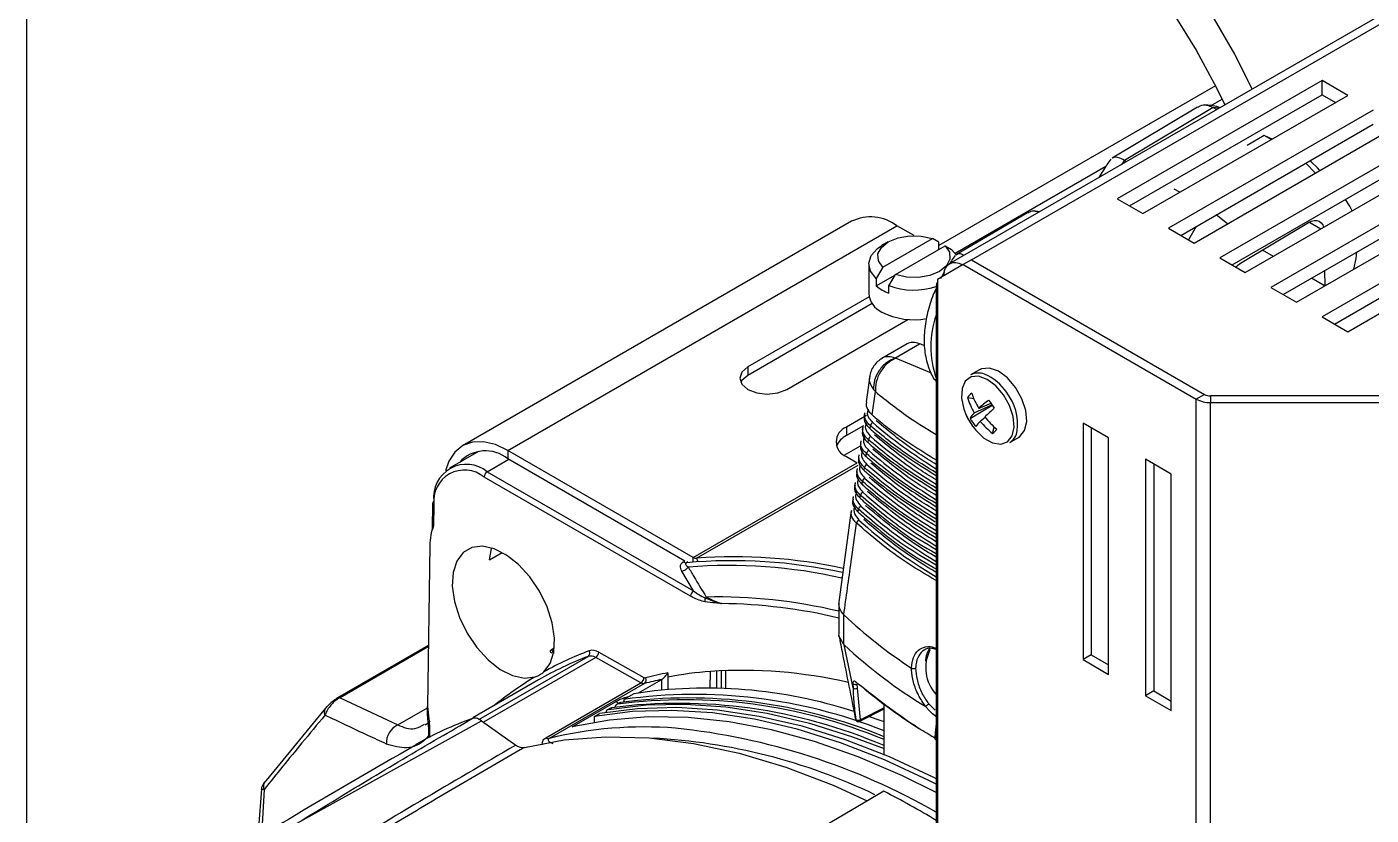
# Model space of a CAD drawing. Extents: x 7 to 135, y 1 to 99.
# Drawn here: x 15.652 to 20.295, y 16.41 to 19.132 of the extents above; entities that cross this region are included whole.
import ezdxf

# ---------------------------------------------------------------- set-up
doc = ezdxf.new("R2010")
doc.units = 0
doc.header["$MEASUREMENT"] = 0
doc.layers.add('OBJECT', color=7, linetype='CONTINUOUS')

msp = doc.modelspace()

# ---------------------------------------------------------------- linework, layer by layer
at = {"layer": 'OBJECT'}
for p, q in [((15.6524, 15.991), (15.6524, 21.5365)), ((21.5387, 19.8724), (18.8375, 18.3131)), ((18.9143, 18.327), (21.5836, 19.8679)), ((20.1252, 18.9464), (19.4181, 18.5382)), ((20.2136, 18.8954), (20.1252, 18.9464)), ((20.1252, 18.8974), (20.1252, 18.9464)), ((19.7571, 18.9281), (18.8021, 18.3768)), ((19.4606, 18.5137), (20.1252, 18.8974)), ((19.5065, 18.4872), (20.2136, 18.8954)), ((20.1252, 18.8974), (20.1712, 18.8709)), ((19.6955, 18.8551), (19.4006, 18.679)), ((19.7494, 18.8538), (19.4428, 18.6709)), ((19.7397, 18.8589), (19.7798, 18.8821)), ((19.7494, 18.8538), (19.7618, 18.8467)), ((19.7696, 18.8511), (19.7494, 18.8538)), ((20.302, 18.8444), (19.5949, 18.4362)), ((19.6373, 18.4117), (20.302, 18.7954)), ((19.6833, 18.3851), (20.3904, 18.7933)), ((19.9248, 18.7563), (19.8668, 18.7217)), ((19.9488, 18.7425), (19.9248, 18.7563)), ((19.9549, 18.7434), (19.9248, 18.7563)), ((20.4788, 18.7423), (19.7717, 18.3341)), ((19.4428, 18.6709), (19.4315, 18.656)), ((19.4428, 18.6709), (19.4501, 18.6667)), ((19.8141, 18.3096), (20.4788, 18.6933)), ((19.8601, 18.2831), (20.5672, 18.6913)), ((18.8584, 18.3501), (19.3788, 18.6506)), ((20.6556, 18.6403), (19.9485, 18.2321)), ((20.1022, 18.627), (20.0694, 18.6611)), ((20.1178, 18.636), (20.1097, 18.6452)), ((19.6336, 18.5606), (19.6149, 18.5714)), ((19.9909, 18.2076), (20.6556, 18.5913)), ((20.0369, 18.181), (20.744, 18.5892)), ((19.4181, 18.5382), (19.5065, 18.4872)), ((20.8323, 18.5382), (20.1252, 18.13)), ((19.1082, 18.4902), (18.8623, 18.3459)), ((19.1488, 18.4928), (19.1281, 18.4961)), ((19.7988, 18.4518), (19.7598, 18.4824)), ((20.1677, 18.1055), (20.8323, 18.4892)), ((20.2136, 18.079), (20.9207, 18.4872)), ((18.5003, 18.4605), (17.1568, 17.6849)), ((17.3133, 17.6694), (18.6568, 18.445)), ((18.716, 18.4109), (18.6568, 18.445)), ((19.5949, 18.4362), (19.6833, 18.3851)), ((19.69, 18.4421), (19.6636, 18.3965)), ((19.8439, 18.3164), (20.0781, 18.4562)), ((20.1207, 18.4336), (20.0798, 18.4572)), ((18.6271, 18.3897), (18.6052, 18.377)), ((18.608, 18.3017), (18.7796, 18.4008)), ((18.8021, 18.3884), (18.7796, 18.4008)), ((18.8021, 18.3631), (18.8021, 18.3884)), ((18.6518, 18.2764), (18.8235, 18.3755)), ((18.8235, 18.3755), (18.8459, 18.3631)), ((18.8459, 18.3631), (18.8631, 18.3433)), ((19.9573, 18.3392), (19.9191, 18.3612)), ((18.5595, 18.3133), (18.5595, 18.211)), ((18.608, 18.3017), (18.5855, 18.2634)), ((18.886, 18.3107), (18.7976, 18.2596)), ((18.9143, 18.327), (18.886, 18.3107)), ((18.886, 18.3107), (19.6904, 17.8463)), ((18.9143, 18.327), (19.7187, 17.8626)), ((19.7717, 18.3341), (19.8601, 18.2831)), ((20.1336, 18.29), (20.1344, 18.2373)), ((18.5855, 18.2377), (18.6515, 18.2758)), ((18.5855, 18.2634), (18.5855, 18.2377)), ((18.6294, 18.2381), (18.6518, 18.2764)), ((18.7976, 18.2596), (18.7976, 12.9317)), ((20.134, 18.2371), (20.0881, 18.2637)), ((18.5608, 18.1991), (18.1423, 17.9575)), ((18.6294, 18.2124), (18.6294, 18.2381)), ((18.7925, 18.2351), (18.7925, 13.0542)), ((19.9485, 18.2321), (20.0369, 18.181)), ((18.5717, 18.176), (18.1423, 17.9281)), ((18.2766, 17.8799), (18.6952, 18.1216)), ((20.1252, 18.13), (20.2136, 18.079)), ((18.6919, 18.0368), (18.6053, 17.9868)), ((18.6502, 17.9883), (18.7354, 18.0375)), ((18.6519, 17.9876), (18.6502, 17.9883)), ((18.7758, 17.9356), (18.6519, 17.9876)), ((18.1423, 17.9575), (18.1423, 17.9281)), ((18.5632, 17.9273), (18.5507, 17.8372)), ((18.9423, 17.9479), (18.9116, 17.9302)), ((18.571, 17.7923), (18.5825, 17.8722)), ((18.5755, 17.88), (18.5825, 17.8722)), ((18.9008, 17.8522), (18.9221, 17.8484)), ((18.9241, 17.7994), (18.9843, 17.8271)), ((18.9814, 17.8313), (18.9396, 17.8145)), ((19.7187, 17.8626), (19.6904, 17.8463)), ((19.6904, 12.3142), (19.6904, 17.8463)), ((19.7399, 17.8576), (19.7399, 17.8345)), ((20.3444, 17.8576), (19.7399, 17.8576)), ((19.7399, 17.8345), (20.3444, 17.8345)), ((19.7399, 12.3024), (19.7399, 17.8345)), ((18.5524, 17.7901), (18.4824, 17.7497)), ((18.5455, 17.7993), (18.544, 17.7889)), ((18.9094, 17.7797), (18.9854, 17.8255)), ((18.9621, 17.7825), (18.945, 17.7695)), ((18.541, 17.7542), (18.4824, 17.7203)), ((18.4824, 17.7497), (18.4824, 17.7203)), ((18.5388, 17.751), (18.5374, 17.7407)), ((18.5641, 17.7443), (18.5655, 17.7541)), ((18.7735, 17.7359), (18.7421, 17.754)), ((18.9874, 17.728), (18.9929, 17.7499)), ((19.3881, 17.7122), (19.2997, 17.7632)), ((19.2997, 17.7632), (19.2997, 16.9467)), ((19.328, 17.7469), (19.328, 16.963)), ((18.5322, 17.7028), (18.5308, 17.6925)), ((18.5572, 17.6962), (18.5586, 17.706)), ((19.0466, 17.6963), (19.0773, 17.714)), ((19.3881, 16.8956), (19.3881, 17.7122)), ((17.2115, 17.6659), (17.112, 17.6084)), ((17.9536, 17.2998), (17.3133, 17.6694)), ((17.3133, 17.6694), (17.3133, 17.6401)), ((17.9247, 17.2871), (17.3133, 17.6401)), ((18.4745, 17.6527), (18.5313, 17.6854)), ((18.4824, 17.6477), (18.5193, 17.6264)), ((18.5256, 17.6545), (18.5243, 17.6443)), ((18.5504, 17.6482), (18.5517, 17.658)), ((17.2419, 17.5955), (17.3162, 17.6384)), ((17.2419, 17.5955), (17.9548, 17.184)), ((17.9536, 17.2998), (18.5193, 17.6264)), ((17.9649, 17.2968), (18.5227, 17.6188)), ((18.5191, 17.6063), (18.5177, 17.5961)), ((18.5435, 17.6002), (18.5449, 17.6099)), ((19.5154, 17.6387), (19.5154, 16.8222)), ((19.6037, 17.5877), (19.5154, 17.6387)), ((19.5436, 17.6224), (19.5436, 16.8385)), ((17.9442, 17.1656), (17.2313, 17.5772)), ((18.5126, 17.5581), (18.5112, 17.5479)), ((18.5367, 17.5522), (18.5381, 17.5619)), ((19.6037, 16.7711), (19.6037, 17.5877)), ((18.506, 17.5099), (18.5046, 17.4997)), ((18.5299, 17.5042), (18.5312, 17.5138)), ((17.0537, 17.4875), (17.0521, 17.396)), ((17.0581, 17.4811), (17.0568, 17.4088)), ((18.4995, 17.4617), (18.4554, 17.1367)), ((18.5231, 17.4562), (18.5245, 17.4658)), ((17.044, 17.342), (17.0355, 16.785)), ((17.25, 17.2914), (17.2568, 17.3303)), ((17.25, 17.2914), (17.294, 17.3168)), ((17.9193, 17.284), (17.9247, 17.2871)), ((17.9354, 17.2843), (17.93, 17.2812)), ((17.9536, 17.286), (17.9536, 17.2998)), ((17.9649, 17.2968), (17.9685, 17.2873)), ((17.9548, 17.184), (17.914, 17.2525)), ((18.4559, 17.1376), (18.4559, 17.0372)), ((18.4733, 17.1013), (18.4734, 17.1012)), ((18.4733, 16.9997), (18.4733, 17.1013)), ((17.0387, 16.9955), (16.7247, 16.8142)), ((17.0387, 16.991), (16.7339, 16.8151)), ((18.4748, 16.9979), (18.4733, 16.9997)), ((18.5053, 16.8487), (18.4748, 16.9979)), ((17.2135, 16.7402), (17.5905, 16.9579)), ((17.6168, 16.9539), (17.2297, 16.7304)), ((17.4737, 16.9864), (17.4637, 16.9806)), ((17.4637, 16.9806), (17.4719, 16.9677)), ((17.7731, 16.8668), (17.6168, 16.9539)), ((17.6273, 16.9724), (17.7835, 16.8853)), ((19.328, 16.963), (19.2997, 16.9467)), ((19.2997, 16.9467), (19.3881, 16.8956)), ((19.328, 16.963), (19.3881, 16.9283)), ((17.8659, 16.901), (17.8659, 16.8863)), ((18.0123, 16.8497), (18.0131, 16.906)), ((18.0344, 16.9075), (18.0335, 16.8493)), ((18.0508, 16.8486), (18.0507, 16.9084)), ((18.0648, 16.909), (18.0649, 16.848)), ((18.707, 16.9178), (18.707, 16.9178)), ((17.4191, 16.8766), (17.1921, 16.7456)), ((17.444, 16.6768), (17.7731, 16.8668)), ((17.7851, 16.8645), (17.456, 16.6745)), ((17.7645, 16.8318), (17.8447, 16.8781)), ((17.8447, 16.8426), (17.8447, 16.8781)), ((17.8659, 16.8863), (17.8659, 16.8446)), ((18.5046, 16.8632), (18.5053, 16.8487)), ((18.5204, 16.848), (18.5197, 16.8624)), ((16.7339, 16.8151), (16.9331, 16.7211)), ((17.7483, 16.829), (17.7143, 16.8094)), ((17.7143, 16.8094), (17.7143, 16.8008)), ((18.5314, 16.7383), (18.5204, 16.848)), ((19.5436, 16.8385), (19.5154, 16.8222)), ((19.5154, 16.8222), (19.6037, 16.7711)), ((19.5436, 16.8385), (19.6037, 16.8038)), ((16.4797, 16.5294), (16.6898, 16.7848)), ((16.9331, 16.7211), (17.0356, 16.7803)), ((17.5355, 16.7144), (17.6846, 16.8005)), ((17.6127, 16.7507), (17.6296, 16.7605)), ((17.6676, 16.7793), (17.6571, 16.7732)), ((17.671, 16.7805), (17.6605, 16.7744)), ((17.6993, 16.7976), (17.6888, 16.7915)), ((17.7028, 16.7989), (17.6923, 16.7928)), ((18.5293, 16.7337), (18.6125, 16.777)), ((18.6125, 16.7805), (18.5314, 16.7383)), ((18.6125, 16.6183), (18.6125, 16.7924)), ((18.7672, 16.7935), (18.7891, 16.7718)), ((16.5863, 16.3823), (17.2223, 16.7357)), ((17.2223, 16.7357), (17.3408, 16.6516)), ((17.6127, 16.7302), (17.6127, 16.7507)), ((18.515, 16.7402), (18.5124, 16.75)), ((18.515, 16.7402), (18.5154, 16.739)), ((18.7877, 16.6756), (18.7877, 16.6756)), ((18.7877, 16.6756), (18.7925, 16.6728)), ((18.7897, 16.6714), (18.7925, 16.6698)), ((16.4716, 16.4986), (16.4625, 16.3381)), ((18.6119, 16.4922), (18.1557, 16.2242))]:
    msp.add_line(p, q, dxfattribs=at)
at = {"layer": 'OBJECT', "flags": 128}
for points in [[(18.9405, 19.9962), (19.0506, 19.9267), (19.1598, 19.8461), (19.2671, 19.755), (19.3717, 19.6542), (19.4725, 19.5445), (19.5688, 19.427), (19.6598, 19.3025), (19.7446, 19.1722), (19.8226, 19.0372), (19.8841, 18.9172)], [(18.9405, 19.8426), (19.0444, 19.7767), (19.1474, 19.6997), (19.2484, 19.6122), (19.3464, 19.5151), (19.4405, 19.4094), (19.5298, 19.296), (19.6134, 19.1762), (19.6905, 19.0509), (19.7604, 18.9215), (19.7892, 18.8625)], [(20.1097, 18.6452), (20.0871, 18.666), (20.083, 18.6689)], [(20.2295, 18.4964), (20.2215, 18.5131), (20.2062, 18.536)], [(20.0781, 18.4562), (20.0883, 18.4611), (20.0983, 18.4636), (20.1074, 18.4635), (20.1155, 18.4607), (20.1222, 18.4555), (20.1272, 18.448), (20.1302, 18.4391)], [(18.608, 18.3017), (18.5931, 18.3239), (18.5915, 18.3476), (18.6032, 18.3704), (18.6272, 18.3897), (18.6607, 18.4035), (18.7001, 18.4103), (18.7412, 18.4094), (18.7796, 18.4008)], [(18.5855, 18.2634), (18.5656, 18.2883), (18.5595, 18.3154), (18.5678, 18.3424), (18.5898, 18.3666), (18.6052, 18.377)], [(18.8235, 18.3755), (18.8384, 18.3533), (18.84, 18.3296), (18.8282, 18.3068), (18.8043, 18.2875), (18.7708, 18.2736), (18.7314, 18.2668), (18.6902, 18.2678), (18.6518, 18.2764)], [(20.2353, 18.2956), (20.2425, 18.3319), (20.2455, 18.3545)], [(19.8264, 18.3025), (19.8337, 18.3091), (19.8439, 18.3164)], [(18.1423, 17.9575), (18.1217, 17.9397), (18.1144, 17.9187), (18.1217, 17.8977), (18.1423, 17.8799), (18.1731, 17.8681), (18.2094, 17.8639), (18.2458, 17.8681), (18.2766, 17.8799)], [(18.1423, 17.9281), (18.1217, 17.9103), (18.1179, 17.904)], [(19.0247, 17.8614), (18.998, 17.8925), (18.9684, 17.9146), (18.9389, 17.9251), (18.9129, 17.9229), (18.8931, 17.9084), (18.8817, 17.883), (18.8799, 17.8494), (18.888, 17.8115), (18.896, 17.7907)], [(19.0667, 17.8866), (19.0387, 17.9193), (19.0076, 17.9424), (18.9767, 17.9535), (18.9494, 17.9512), (18.9423, 17.9479)], [(19.0773, 17.714), (19.0815, 17.7168), (19.0981, 17.7381), (19.1051, 17.7694), (19.1018, 17.8074), (19.0885, 17.8479), (19.0667, 17.8866)], [(18.9181, 17.7526), (18.929, 17.7386), (18.9576, 17.7117), (18.9875, 17.6952), (19.0156, 17.6909), (19.0389, 17.6994), (19.0547, 17.7197), (19.0614, 17.7495), (19.0582, 17.7858), (19.0455, 17.8245), (19.0247, 17.8614)], [(18.896, 17.7907), (18.9049, 17.7731), (18.9181, 17.7526)], [(17.3133, 17.6694), (17.2706, 17.6893), (17.2295, 17.6988), (17.1916, 17.6976), (17.1582, 17.6857), (17.1306, 17.6636), (17.11, 17.6321), (17.0983, 17.5987)], [(17.4374, 16.9043), (17.4593, 16.9337), (17.472, 16.9734), (17.4745, 17.0211), (17.4668, 17.0739), (17.4492, 17.1289), (17.4229, 17.1827), (17.3894, 17.2324), (17.3505, 17.275), (17.3086, 17.308), (17.2661, 17.3296), (17.2255, 17.3384), (17.189, 17.334), (17.1589, 17.3166), (17.1369, 17.2872), (17.1242, 17.2476), (17.1216, 17.2), (17.1292, 17.1472), (17.1467, 17.0922), (17.1729, 17.0384), (17.2065, 16.9886), (17.2453, 16.946), (17.2872, 16.9129), (17.3297, 16.8913), (17.3704, 16.8824), (17.4069, 16.8867)], [(17.7238, 16.8149), (17.7249, 16.816), (17.7269, 16.8175)], [(18.7925, 16.5165), (18.7671, 16.5295), (18.614, 16.6007), (18.4622, 16.6598), (18.3123, 16.7066), (18.1649, 16.7409), (18.0206, 16.7625), (17.8801, 16.7714), (17.7439, 16.7674), (17.6127, 16.7507)], [(18.7925, 16.535), (18.784, 16.5393), (18.631, 16.6105), (18.4791, 16.6696), (18.3292, 16.7164), (18.1818, 16.7507), (18.0376, 16.7723), (17.8971, 16.7812), (17.7609, 16.7772), (17.6296, 16.7605)], [(17.6605, 16.7744), (17.7911, 16.7901), (17.9264, 16.7933), (18.0659, 16.7838), (18.2091, 16.7618), (18.3554, 16.7273), (18.5041, 16.6805), (18.6125, 16.6393)], [(17.6676, 16.7793), (17.6689, 16.7799), (17.671, 16.7805)], [(17.6993, 16.7976), (17.7007, 16.7983), (17.7028, 16.7989)], [(18.7925, 16.4883), (18.6759, 16.5458), (18.5234, 16.6109), (18.3725, 16.6638), (18.2239, 16.7041), (18.0781, 16.7318), (17.9358, 16.7467), (17.7975, 16.7488), (17.6639, 16.738), (17.5355, 16.7144)], [(18.5314, 16.7383), (18.5293, 16.7371), (18.5269, 16.7363), (18.5243, 16.7359), (18.5218, 16.736), (18.5194, 16.7365), (18.5174, 16.7374), (18.5159, 16.7387), (18.515, 16.7402)], [(18.5616, 16.7505), (18.5978, 16.7381), (18.6125, 16.7329)], [(17.3703, 16.6434), (17.5081, 16.6692), (17.652, 16.6801), (17.8012, 16.6762), (17.9549, 16.6574), (18.1126, 16.6239), (18.2733, 16.5757), (18.4363, 16.5131), (18.5547, 16.4593)], [(16.4741, 16.5246), (16.4763, 16.5269), (16.4797, 16.5294)]]:
    msp.add_lwpolyline(points, dxfattribs=at)
at = {"layer": 'OBJECT'}
for centre, radius, start, end in [((18.5659, 18.3252), 0.1504, 52.8171, 115.8726), ((18.8577, 18.2781), 0.0393, 50.7974, 189.2142), ((18.8246, 18.2351), 0.032, 147.2712, 212.7285), ((18.6358, 18.2174), 0.0766, 184.8261, 246.4939), ((18.6796, 18.3501), 0.1466, 230.059, 249.9464), ((18.7159, 18.4776), 0.2546, 250.1199, 287.4959), ((18.716, 18.363), 0.2426, 242.8403, 280.3365), ((19.104, 18.0278), 0.3299, 160.7779, 199.2221), ((18.9381, 17.8789), 0.0577, 67.7445, 117.3057), ((18.9005, 17.7836), 0.1601, 32.1891, 68.201), ((18.9728, 17.7931), 0.0933, 128.1758, 140.6067), ((19.1282, 17.921), 0.2376, 196.8255, 210.8029), ((19.1663, 17.9527), 0.2655, 198.9758, 211.3695), ((19.2867, 17.4277), 0.5197, 127.0276, 131.9032), ((19.6313, 18.2804), 0.79, 213.6549, 216.121), ((18.8943, 17.7585), 0.1796, 353.1683, 37.9177), ((19.7379, 17.9355), 0.101, 241.9601, 271.1439), ((19.7391, 17.9008), 0.0433, 241.9611, 271.1435), ((19.0973, 17.8815), 0.2208, 204.276, 215.7186), ((18.9869, 17.7372), 0.0883, 135.3014, 151.2749), ((19.0877, 17.8833), 0.2062, 210.1595, 219.6165), ((19.9572, 16.7337), 1.4485, 131.7249, 133.4842), ((19.1905, 17.9675), 0.2939, 218.4843, 230.0641), ((18.5017, 17.6987), 0.0546, 110.7833, 249.2165), ((18.5789, 17.7526), 0.0134, 112.4181, 173.5886), ((19.1001, 17.6123), 0.2208, 134.619, 140.8202), ((19.1442, 17.931), 0.2565, 219.0366, 232.3159), ((18.8859, 17.8461), 0.1557, 310.6733, 318.1086), ((19.0162, 17.7444), 0.0569, 302.3128, 352.6769), ((18.5155, 17.6553), 0.073, 116.9794, 156.8266), ((18.5719, 17.7045), 0.0134, 112.2364, 173.562), ((17.236, 17.5454), 0.1222, 50.7495, 137.4553), ((18.565, 17.6565), 0.0134, 112.0616, 173.5303), ((17.1701, 17.5083), 0.113, 50.527, 187.4731), ((17.1637, 17.495), 0.1064, 50.5271, 187.4728), ((17.2544, 17.5761), 0.0231, 122.6052, 177.3942), ((18.5581, 17.6084), 0.0133, 111.8891, 173.4948), ((18.5513, 17.5604), 0.0133, 111.7145, 173.461), ((18.5444, 17.5123), 0.0133, 111.5394, 173.4298), ((17.0613, 17.4867), 0.00762, 114.6675, 173.8424), ((17.0613, 17.4881), 0.00762, 183.9167, 245.0824), ((18.5376, 17.4643), 0.0133, 111.368, 173.3982), ((17.222, 17.3425), 0.178, 158.1159, 180.1702), ((18.5308, 17.4163), 0.0132, 111.1947, 173.3652), ((17.9291, 17.2995), 0.0183, 237.5764, 272.9325), ((18.0896, 15.5226), 1.7658, 77.5878, 95.1827), ((18.0758, 15.493), 1.7788, 77.3187, 94.4928), ((17.9642, 17.3164), 0.0197, 237.685, 272.0944), ((18.0969, 15.5268), 1.7749, 77.8314, 94.264), ((17.9067, 17.2895), 0.0378, 281.1298, 322.0207), ((17.9672, 17.1646), 0.0231, 122.6052, 177.3942), ((18.0133, 17.1512), 0.0195, 155.2396, 194.8598), ((17.9701, 17.1849), 0.0361, 314.9614, 322.2501), ((18.036, 15.3613), 1.8019, 76.5257, 91.1901), ((18.0296, 15.3009), 1.8396, 76.6021, 89.318), ((19.6139, 18.3129), 1.664, 226.7346, 236.9758), ((19.6439, 18.2473), 1.7111, 226.9043, 238.7521), ((18.0084, 15.8551), 1.1792, 110.7533, 119.9816), ((18.0145, 15.8687), 1.1856, 110.7566, 119.1314), ((17.5818, 16.9697), 0.0147, 306.4135, 31.2654), ((17.5994, 16.9274), 0.0318, 56.7213, 106.2562), ((17.6055, 16.9392), 0.0397, 56.722, 106.2554), ((17.6046, 16.973), 0.0227, 302.7322, 358.4187), ((18.8298, 16.9419), 0.0739, 142.9123, 180.1922), ((18.8906, 16.9177), 0.1343, 152.0595, 223.0801), ((18.0943, 15.6863), 1.236, 100.6491, 104.2745), ((18.1124, 15.6048), 1.305, 94.3606, 100.8863), ((18.1217, 15.2786), 1.631, 77.0023, 93.8177), ((18.0154, 15.8691), 1.1856, 120.8792, 129.2847), ((17.7608, 16.8859), 0.0227, 302.7326, 358.4189), ((17.7821, 16.881), 0.0167, 237.5618, 280.5382), ((17.788, 16.8924), 0.00836, 237.5583, 280.5395), ((17.7761, 16.8769), 0.0153, 306.326, 28.3835), ((18.0872, 15.6777), 1.2246, 101.4221, 104.2799), ((18.5127, 16.8746), 0.014, 234.5035, 299.6929), ((18.5203, 16.8698), 0.00558, 181.4876, 228.883), ((16.7298, 16.8054), 0.0102, 120.0348, 139.0972), ((16.7304, 16.8034), 0.0123, 73.245, 117.9366), ((17.9255, 15.0262), 1.7819, 67.3206, 97.5202), ((17.9361, 15.0369), 1.7774, 67.632, 97.5431), ((17.9591, 15.0652), 1.7613, 68.2261, 97.9894), ((17.9991, 15.2013), 1.6469, 71.9645, 98.7587), ((18.5134, 16.8602), 0.014, 234.498, 299.696), ((16.7024, 16.7654), 0.0232, 123.0482, 207.6328), ((17.6634, 16.7626), 0.0122, 103.5841, 172.4083), ((17.904, 15.0048), 1.7909, 66.6968, 97.4742), ((17.6951, 16.7809), 0.0122, 103.5841, 172.4083), ((17.6853, 16.7883), 0.0122, 35.0806, 93.4269), ((16.9641, 16.658), 0.0703, 116.1413, 182.3016), ((17.5849, 15.6327), 1.1784, 109.5396, 119.9742), ((17.785, 15.3312), 1.383, 85.566, 103.7613), ((18.5247, 16.7426), 0.01, 201.2354, 297.4651), ((18.5268, 16.7376), 0.00465, 302.7965, 8.3951), ((17.4529, 16.6909), 0.0167, 237.5618, 280.5382), ((17.7117, 14.6648), 2.013, 64.4083, 87.0868), ((17.6552, 14.4332), 2.2891, 60.2091, 84.0644), ((16.4934, 16.5096), 0.0244, 142.081, 206.772), ((17.1727, 13.6929), 3.1475, 59.0283, 62.7907)]:
    msp.add_arc(centre, radius, start, end, dxfattribs=at)
for centre, major_axis, ratio, start_param, end_param in [((18.7548, 17.9346), (-0.0641, 0.1015), 0.548826, 5.657666, 6.261229), ((19.1053, 16.112), (-1.2089, 1.8994), 0.546317, 5.645257, 5.655978), ((20.3954, 18.4871), (2.1948, 0.0167), 0.582304, 3.728866, 3.889171), ((20.3954, 18.4365), (2.1981, 0.0168), 0.582304, 3.725454, 3.890751), ((20.3954, 18.3858), (2.2013, 0.0168), 0.582304, 3.722051, 3.892324), ((20.3954, 18.3352), (2.2046, 0.0168), 0.582304, 3.718656, 3.893889), ((20.3954, 18.2846), (2.2078, 0.0168), 0.582304, 3.715269, 3.895447), ((20.3954, 18.234), (2.2111, 0.0169), 0.582304, 3.71189, 3.896998), ((20.3954, 18.1833), (2.2143, 0.0169), 0.582304, 3.708519, 3.898541), ((20.3954, 18.1327), (2.2176, 0.0169), 0.582304, 3.705156, 3.900078), ((20.3884, 17.4077), (2.2222, -0.1551), 0.524922, 3.753416, 3.909825), ((19.6145, -0.0009), (-0.8109, 16.7566), 0.01214, 0.062203, 0.097268)]:
    msp.add_ellipse(centre, major_axis=major_axis, ratio=ratio, start_param=start_param, end_param=end_param, dxfattribs=at)
for points, knots in [([(19.6962, 18.854), (19.6989, 18.856), (19.7078, 18.8624), (19.7267, 18.8636), (19.7418, 18.8571), (19.7494, 18.8538)], [0, 0, 0, 0, 0.179072, 0.589433, 1, 1, 1, 1]), ([(19.7718, 18.8524), (19.7702, 18.8531), (19.7536, 18.8602), (19.7352, 18.8613), (19.7187, 18.8623)], [0, 0, 0, 0, 0.098065, 1, 1, 1, 1]), ([(19.3962, 18.6748), (19.3914, 18.6686), (19.3762, 18.6487), (19.3634, 18.6267), (19.3546, 18.6116)], [0, 0, 0, 0, 0.313258, 1, 1, 1, 1]), ([(19.4428, 18.6709), (19.4357, 18.6744), (19.4214, 18.6814), (19.407, 18.6829), (19.4026, 18.6791), (19.4012, 18.678)], [0, 0, 0, 0, 0.410564, 0.82093, 1, 1, 1, 1]), ([(19.1088, 18.4893), (19.111, 18.4909), (19.1184, 18.4962), (19.1319, 18.4974), (19.1423, 18.4931), (19.1464, 18.4914)], [0, 0, 0, 0, 0.204155, 0.686502, 1, 1, 1, 1]), ([(18.8586, 18.3422), (18.8538, 18.3363), (18.8475, 18.3284), (18.8422, 18.3195), (18.8408, 18.3172)], [0, 0, 0, 0, 0.741791, 1, 1, 1, 1]), ([(18.8891, 18.3428), (18.886, 18.3442), (18.8771, 18.3485), (18.8677, 18.349), (18.864, 18.3459), (18.8629, 18.345)], [0, 0, 0, 0, 0.263574, 0.780988, 1, 1, 1, 1]), ([(18.8213, 18.2854), (18.8173, 18.2795), (18.8122, 18.2721), (18.8086, 18.264), (18.8079, 18.2623)], [0, 0, 0, 0, 0.791706, 1, 1, 1, 1]), ([(18.7925, 18.2288), (18.7891, 18.2216), (18.776, 18.1943), (18.7617, 18.1447), (18.7507, 18.0823), (18.7501, 18.0211), (18.761, 17.9668), (18.7757, 17.9282), (18.789, 17.9114), (18.7925, 17.907)], [0, 0, 0, 0, 0.063675, 0.241035, 0.420456, 0.60284, 0.787656, 0.94478, 1, 1, 1, 1]), ([(18.6055, 17.9869), (18.6003, 17.9835), (18.5895, 17.9763), (18.5766, 17.961), (18.5668, 17.9429), (18.5639, 17.9294), (18.5625, 17.9226)], [0, 0, 0, 0, 0.234453, 0.483482, 0.741049, 1, 1, 1, 1]), ([(18.6502, 17.9883), (18.6402, 17.9835), (18.6196, 17.9736), (18.5945, 17.9461), (18.5779, 17.9132), (18.5763, 17.8908), (18.5755, 17.88)], [0, 0, 0, 0, 0.241561, 0.500001, 0.75844, 1, 1, 1, 1]), ([(18.6519, 17.9876), (18.6424, 17.9823), (18.6225, 17.9712), (18.5988, 17.9414), (18.5836, 17.9063), (18.5828, 17.8833), (18.5825, 17.8722)], [0, 0, 0, 0, 0.24117, 0.499999, 0.758832, 1, 1, 1, 1]), ([(18.6502, 17.9883), (18.6427, 17.9902), (18.6278, 17.994), (18.6127, 17.9921), (18.6068, 17.9871), (18.6059, 17.9863)], [0, 0, 0, 0, 0.454561, 0.909132, 1, 1, 1, 1]), ([(18.5628, 17.9225), (18.5626, 17.9221), (18.5602, 17.9151), (18.5633, 17.9002), (18.5715, 17.8868), (18.5755, 17.88)], [0, 0, 0, 0, 0.03142, 0.515711, 1, 1, 1, 1]), ([(18.5825, 17.8722), (18.6216, 17.8407), (18.6861, 17.7888), (18.7624, 17.7422), (18.7925, 17.7239)], [0, 0, 0, 0, 0.606164, 1, 1, 1, 1]), ([(18.5523, 17.837), (18.5515, 17.8323), (18.5494, 17.8199), (18.5583, 17.8045), (18.5681, 17.7951), (18.571, 17.7923)], [0, 0, 0, 0, 0.300152, 0.797328, 1, 1, 1, 1]), ([(18.5457, 17.7887), (18.5448, 17.7844), (18.5425, 17.7725), (18.551, 17.757), (18.561, 17.7473), (18.5641, 17.7443)], [0, 0, 0, 0, 0.276802, 0.776584, 1, 1, 1, 1]), ([(18.5655, 17.7541), (18.5621, 17.7575), (18.5518, 17.7676), (18.5436, 17.7834), (18.5463, 17.7952), (18.5471, 17.7991)], [0, 0, 0, 0, 0.249126, 0.751437, 1, 1, 1, 1]), ([(18.5577, 17.8105), (18.5566, 17.8077), (18.5527, 17.798), (18.558, 17.7816), (18.5688, 17.7702), (18.5737, 17.765)], [0, 0, 0, 0, 0.176885, 0.625688, 1, 1, 1, 1]), ([(18.571, 17.7923), (18.5747, 17.7892), (18.5935, 17.7733), (18.6611, 17.7184), (18.7358, 17.6717), (18.7925, 17.6362)], [0, 0, 0, 0, 0.057111, 0.285593, 1, 1, 1, 1]), ([(18.539, 17.7404), (18.5382, 17.7366), (18.5356, 17.725), (18.5438, 17.7095), (18.5539, 17.6995), (18.5572, 17.6962)], [0, 0, 0, 0, 0.253503, 0.756055, 1, 1, 1, 1]), ([(18.5586, 17.706), (18.5552, 17.7094), (18.545, 17.7196), (18.5369, 17.7353), (18.5396, 17.747), (18.5405, 17.7508)], [0, 0, 0, 0, 0.250535, 0.755678, 1, 1, 1, 1]), ([(18.5509, 17.7622), (18.5499, 17.7598), (18.5459, 17.7505), (18.5509, 17.7341), (18.5618, 17.7224), (18.5669, 17.7169)], [0, 0, 0, 0, 0.154103, 0.604582, 1, 1, 1, 1]), ([(18.5641, 17.7443), (18.5678, 17.7411), (18.5865, 17.7252), (18.6576, 17.6671), (18.7367, 17.6174), (18.7976, 17.579)], [0, 0, 0, 0, 0.054029, 0.27018, 1, 1, 1, 1]), ([(18.7925, 17.5918), (18.7592, 17.6121), (18.6763, 17.6627), (18.607, 17.7199), (18.5655, 17.7541)], [0, 0, 0, 0, 0.401166, 1, 1, 1, 1]), ([(18.7925, 17.6208), (18.7728, 17.6329), (18.6965, 17.6795), (18.6327, 17.7322), (18.5854, 17.7713)], [0, 0, 0, 0, 0.258788, 1, 1, 1, 1]), ([(18.5324, 17.6922), (18.5315, 17.6887), (18.5288, 17.6775), (18.5366, 17.662), (18.5468, 17.6517), (18.5504, 17.6482)], [0, 0, 0, 0, 0.231426, 0.736124, 1, 1, 1, 1]), ([(18.5517, 17.658), (18.5484, 17.6613), (18.5382, 17.6716), (18.5302, 17.6872), (18.533, 17.6988), (18.5338, 17.7025)], [0, 0, 0, 0, 0.251734, 0.759292, 1, 1, 1, 1]), ([(18.5442, 17.714), (18.5433, 17.712), (18.5392, 17.703), (18.5438, 17.6867), (18.5548, 17.6746), (18.56, 17.6688)], [0, 0, 0, 0, 0.131607, 0.583821, 1, 1, 1, 1]), ([(18.5572, 17.6962), (18.5609, 17.693), (18.5795, 17.6771), (18.6511, 17.6182), (18.7308, 17.5677), (18.7925, 17.5286)], [0, 0, 0, 0, 0.053418, 0.267119, 1, 1, 1, 1]), ([(18.7925, 17.5386), (18.7584, 17.5593), (18.6727, 17.6113), (18.6015, 17.6704), (18.5586, 17.706)], [0, 0, 0, 0, 0.397391, 1, 1, 1, 1]), ([(18.7925, 17.5674), (18.772, 17.5799), (18.6934, 17.6279), (18.6279, 17.6823), (18.5794, 17.7225)], [0, 0, 0, 0, 0.260677, 1, 1, 1, 1]), ([(18.5257, 17.644), (18.5249, 17.6409), (18.522, 17.63), (18.5295, 17.6145), (18.5398, 17.604), (18.5435, 17.6002)], [0, 0, 0, 0, 0.209781, 0.716539, 1, 1, 1, 1]), ([(18.5449, 17.6099), (18.5415, 17.6133), (18.5315, 17.6235), (18.5236, 17.6391), (18.5263, 17.6507), (18.5272, 17.6543)], [0, 0, 0, 0, 0.252792, 0.76247, 1, 1, 1, 1]), ([(18.5374, 17.6658), (18.5366, 17.6641), (18.5325, 17.6556), (18.5368, 17.6392), (18.5478, 17.6268), (18.5532, 17.6208)], [0, 0, 0, 0, 0.109394, 0.56338, 1, 1, 1, 1]), ([(18.5504, 17.6482), (18.554, 17.645), (18.5725, 17.629), (18.6462, 17.5681), (18.7283, 17.5157), (18.7925, 17.4747)], [0, 0, 0, 0, 0.051729, 0.258677, 1, 1, 1, 1]), ([(18.7925, 17.4855), (18.7576, 17.5065), (18.6691, 17.56), (18.596, 17.621), (18.5517, 17.658)], [0, 0, 0, 0, 0.393817, 1, 1, 1, 1]), ([(18.7925, 17.514), (18.7713, 17.527), (18.6903, 17.5763), (18.623, 17.6324), (18.5734, 17.6737)], [0, 0, 0, 0, 0.2626, 1, 1, 1, 1]), ([(18.5191, 17.5958), (18.5183, 17.593), (18.5153, 17.5826), (18.5224, 17.5671), (18.5328, 17.5562), (18.5367, 17.5522)], [0, 0, 0, 0, 0.188244, 0.697186, 1, 1, 1, 1]), ([(18.5381, 17.5619), (18.5347, 17.5653), (18.5247, 17.5755), (18.5169, 17.5911), (18.5197, 17.6025), (18.5206, 17.6061)], [0, 0, 0, 0, 0.253914, 0.765849, 1, 1, 1, 1]), ([(18.5306, 17.6176), (18.53, 17.6163), (18.5259, 17.6081), (18.5298, 17.5917), (18.5408, 17.5791), (18.5464, 17.5727)], [0, 0, 0, 0, 0.087441, 0.543249, 1, 1, 1, 1]), ([(18.5435, 17.6002), (18.5472, 17.597), (18.5656, 17.581), (18.6403, 17.5187), (18.7238, 17.4651), (18.7894, 17.4229)], [0, 0, 0, 0, 0.05075, 0.253777, 1, 1, 1, 1]), ([(18.7925, 17.4323), (18.7568, 17.4537), (18.6654, 17.5086), (18.5905, 17.5715), (18.5449, 17.6099)], [0, 0, 0, 0, 0.390424, 1, 1, 1, 1]), ([(18.7925, 17.4606), (18.7705, 17.474), (18.6872, 17.5248), (18.6181, 17.5825), (18.5673, 17.625)], [0, 0, 0, 0, 0.26454, 1, 1, 1, 1]), ([(18.5124, 17.5476), (18.5116, 17.5452), (18.5085, 17.5351), (18.5153, 17.5196), (18.5258, 17.5085), (18.5299, 17.5042)], [0, 0, 0, 0, 0.166791, 0.678049, 1, 1, 1, 1]), ([(18.5312, 17.5138), (18.5279, 17.5172), (18.518, 17.5275), (18.5103, 17.543), (18.5131, 17.5544), (18.514, 17.5579)], [0, 0, 0, 0, 0.255102, 0.769428, 1, 1, 1, 1]), ([(18.5239, 17.5694), (18.5234, 17.5684), (18.5193, 17.5606), (18.5228, 17.5442), (18.5339, 17.5313), (18.5396, 17.5247)], [0, 0, 0, 0, 0.065736, 0.523406, 1, 1, 1, 1]), ([(18.5367, 17.5522), (18.5403, 17.5489), (18.5586, 17.5329), (18.6363, 17.4678), (18.7233, 17.4116), (18.7925, 17.3668)], [0, 0, 0, 0, 0.048627, 0.243165, 1, 1, 1, 1]), ([(18.7925, 17.3791), (18.756, 17.4009), (18.6618, 17.4573), (18.5851, 17.5221), (18.5381, 17.5619)], [0, 0, 0, 0, 0.387199, 1, 1, 1, 1]), ([(18.7925, 17.4072), (18.7697, 17.4211), (18.684, 17.4732), (18.6132, 17.5327), (18.5612, 17.5763)], [0, 0, 0, 0, 0.266483, 1, 1, 1, 1]), ([(18.5245, 17.4658), (18.5212, 17.4692), (18.5113, 17.4795), (18.5037, 17.4949), (18.5065, 17.5062), (18.5074, 17.5097)], [0, 0, 0, 0, 0.256362, 0.773218, 1, 1, 1, 1]), ([(18.5171, 17.5212), (18.5167, 17.5206), (18.5127, 17.5131), (18.5159, 17.4968), (18.527, 17.4835), (18.5328, 17.4766)], [0, 0, 0, 0, 0.044268, 0.503843, 1, 1, 1, 1]), ([(18.5299, 17.5042), (18.5335, 17.5009), (18.5517, 17.4848), (18.6316, 17.4186), (18.7129, 17.3558), (18.7919, 17.3134), (18.7925, 17.3131)], [0, 0, 0, 0, 0.047241, 0.236232, 0.99405, 1, 1, 1, 1]), ([(18.7925, 17.3259), (18.7552, 17.3481), (18.6581, 17.4059), (18.5796, 17.4727), (18.5312, 17.5138)], [0, 0, 0, 0, 0.384128, 1, 1, 1, 1]), ([(18.7925, 17.3537), (18.7689, 17.3681), (18.6808, 17.4217), (18.6082, 17.4829), (18.5551, 17.5276)], [0, 0, 0, 0, 0.268421, 1, 1, 1, 1]), ([(18.5177, 17.4178), (18.5144, 17.4212), (18.5046, 17.4315), (18.4971, 17.4469), (18.5, 17.4581), (18.5009, 17.4615)], [0, 0, 0, 0, 0.257695, 0.777224, 1, 1, 1, 1]), ([(18.5057, 17.4995), (18.505, 17.4973), (18.5018, 17.4876), (18.5083, 17.4721), (18.5189, 17.4607), (18.5231, 17.4562)], [0, 0, 0, 0, 0.145378, 0.659088, 1, 1, 1, 1]), ([(18.5103, 17.4731), (18.5101, 17.4727), (18.5061, 17.4656), (18.5091, 17.4493), (18.5202, 17.4357), (18.526, 17.4286)], [0, 0, 0, 0, 0.023028, 0.48454, 1, 1, 1, 1]), ([(18.5231, 17.4562), (18.5267, 17.4529), (18.5448, 17.4368), (18.6243, 17.3704), (18.7076, 17.3058), (18.7892, 17.262), (18.7925, 17.2603)], [0, 0, 0, 0, 0.0460586, 0.2303204, 0.969168, 1, 1, 1, 1]), ([(18.7925, 17.2728), (18.7544, 17.2954), (18.6545, 17.3545), (18.5741, 17.4233), (18.5245, 17.4658)], [0, 0, 0, 0, 0.381197, 1, 1, 1, 1]), ([(18.7925, 17.3003), (18.7681, 17.3152), (18.6776, 17.3702), (18.6032, 17.4331), (18.549, 17.4789)], [0, 0, 0, 0, 0.270344, 1, 1, 1, 1]), ([(18.4734, 17.1012), (18.482, 17.1626), (18.4966, 17.268), (18.5115, 17.3736), (18.5177, 17.4178)], [0, 0, 0, 0, 0.58145, 1, 1, 1, 1]), ([(18.7925, 17.2197), (18.7536, 17.2426), (18.6508, 17.3032), (18.5687, 17.3739), (18.5177, 17.4178)], [0, 0, 0, 0, 0.378398, 1, 1, 1, 1]), ([(18.7925, 17.2477), (18.7542, 17.2712), (18.662, 17.3278), (18.5868, 17.3925), (18.5428, 17.4303)], [0, 0, 0, 0, 0.415469, 1, 1, 1, 1]), ([(17.914, 17.2525), (17.9114, 17.2582), (17.9077, 17.2664), (17.911, 17.2771), (17.9156, 17.2818), (17.9189, 17.2838), (17.9193, 17.284)], [0, 0, 0, 0, 0.5290164, 0.7495706, 0.9720986, 1, 1, 1, 1]), ([(17.93, 17.2812), (17.9299, 17.2811), (17.9289, 17.2805), (17.9277, 17.2793), (17.9267, 17.277), (17.928, 17.2727), (17.9322, 17.2691), (17.9359, 17.2667), (17.9365, 17.2663)], [0, 0, 0, 0, 0.02021, 0.105606, 0.194106, 0.401236, 0.894752, 1, 1, 1, 1]), ([(17.9365, 17.2663), (17.9428, 17.2553), (17.9628, 17.2207), (17.9841, 17.1863), (17.9986, 17.1628)], [0, 0, 0, 0, 0.317173, 1, 1, 1, 1]), ([(17.9548, 17.184), (17.9609, 17.1796), (17.9746, 17.1695), (17.9881, 17.163), (17.9956, 17.1594)], [0, 0, 0, 0, 0.441607, 1, 1, 1, 1]), ([(17.9944, 17.1462), (17.9805, 17.1499), (17.964, 17.1545), (17.9469, 17.1641), (17.9442, 17.1656)], [0, 0, 0, 0, 0.838537, 1, 1, 1, 1]), ([(18.0515, 17.1404), (18.0514, 17.1404), (18.0441, 17.1411), (18.0252, 17.1428), (18.0062, 17.1449), (17.9944, 17.1462)], [0, 0, 0, 0, 0.007321, 0.38165, 1, 1, 1, 1]), ([(17.9956, 17.1594), (18.0064, 17.1551), (18.0232, 17.1484), (18.0423, 17.143), (18.0498, 17.1409), (18.0508, 17.1406), (18.0514, 17.1405), (18.0515, 17.1404)], [0, 0, 0, 0, 0.617728, 0.949768, 0.971338, 0.992517, 1, 1, 1, 1]), ([(17.9986, 17.1628), (18.0128, 17.1558), (18.0292, 17.1477), (18.049, 17.1412), (18.0515, 17.1404)], [0, 0, 0, 0, 0.870624, 1, 1, 1, 1]), ([(18.4568, 17.1431), (18.4566, 17.1358), (18.4561, 17.1209), (18.4675, 17.1079), (18.4733, 17.1013)], [0, 0, 0, 0, 0.491509, 1, 1, 1, 1]), ([(18.4562, 17.0371), (18.4561, 17.0368), (18.454, 17.0296), (18.4602, 17.0185), (18.4696, 17.0049), (18.4733, 16.9997)], [0, 0, 0, 0, 0.027791, 0.619443, 1, 1, 1, 1]), ([(18.4566, 17.0301), (18.4608, 17.0088), (18.4795, 16.9131), (18.4987, 16.8176), (18.5137, 16.7433)], [0, 0, 0, 0, 0.22164, 1, 1, 1, 1]), ([(18.707, 16.9178), (18.7086, 16.9305), (18.7118, 16.9559), (18.7296, 16.9814), (18.7553, 16.9923), (18.7778, 16.9929), (18.7908, 16.986), (18.7925, 16.9851)], [0, 0, 0, 0, 0.240607, 0.481209, 0.722096, 0.96407, 1, 1, 1, 1]), ([(17.4668, 16.9692), (17.4652, 16.9699), (17.4618, 16.9714), (17.4599, 16.9745), (17.4603, 16.9774), (17.4617, 16.9793), (17.4632, 16.9803), (17.4637, 16.9806)], [0, 0, 0, 0, 0.284522, 0.577344, 0.758281, 0.911169, 1, 1, 1, 1]), ([(18.7925, 16.9817), (18.7871, 16.9834), (18.7714, 16.9882), (18.7498, 16.9811), (18.7309, 16.9617), (18.723, 16.9375), (18.7218, 16.9212), (18.7215, 16.9172)], [0, 0, 0, 0, 0.136666, 0.396144, 0.655672, 0.915089, 1, 1, 1, 1]), ([(17.4069, 16.8867), (17.4123, 16.8887), (17.4233, 16.8929), (17.4326, 16.9005), (17.4374, 16.9043)], [0, 0, 0, 0, 0.491707, 1, 1, 1, 1]), ([(17.8447, 16.8781), (17.8448, 16.8782), (17.8456, 16.8786), (17.8474, 16.8799), (17.8503, 16.8823), (17.8535, 16.8854), (17.8598, 16.8922), (17.8636, 16.8974), (17.8659, 16.901), (17.8659, 16.901)], [0, 0, 0, 0, 0.011628, 0.091961, 0.171544, 0.312657, 0.453017, 0.995543, 1, 1, 1, 1]), ([(18.707, 16.9178), (18.7079, 16.9173), (18.7095, 16.9164), (18.7128, 16.9158), (18.7162, 16.9157), (18.719, 16.9162), (18.7207, 16.9168), (18.7214, 16.9172), (18.7215, 16.9172)], [0, 0, 0, 0, 0.20843, 0.416856, 0.625322, 0.833845, 0.967098, 1, 1, 1, 1]), ([(18.7566, 16.7844), (18.7476, 16.7974), (18.7296, 16.8235), (18.7126, 16.8689), (18.7073, 16.9004), (18.7071, 16.9157), (18.707, 16.9178)], [0, 0, 0, 0, 0.3151061, 0.6329432, 0.9497915, 1, 1, 1, 1]), ([(18.7215, 16.9172), (18.7225, 16.9044), (18.7244, 16.8787), (18.7396, 16.8364), (18.7558, 16.8083), (18.7659, 16.7952), (18.7672, 16.7935)], [0, 0, 0, 0, 0.31781, 0.635606, 0.953793, 1, 1, 1, 1]), ([(18.5147, 16.8696), (18.5135, 16.8705), (18.5109, 16.8723), (18.5078, 16.8724), (18.5055, 16.8703), (18.5045, 16.8669), (18.5045, 16.8641), (18.5046, 16.8632)], [0, 0, 0, 0, 0.21906, 0.438013, 0.659216, 0.880002, 1, 1, 1, 1]), ([(18.7877, 16.6756), (18.783, 16.6783), (18.7599, 16.6921), (18.6605, 16.7536), (18.5799, 16.8178), (18.5147, 16.8696)], [0, 0, 0, 0, 0.045653, 0.228293, 1, 1, 1, 1]), ([(18.516, 16.866), (18.516, 16.8661), (18.516, 16.8661), (18.5164, 16.8657), (18.5166, 16.8655)], [0, 0, 0, 0, 0.6294168, 1, 1, 1, 1]), ([(16.7339, 16.8151), (16.733, 16.8146), (16.7284, 16.8122), (16.7203, 16.8069), (16.7093, 16.7975), (16.6977, 16.7847), (16.6874, 16.7694), (16.6836, 16.7593), (16.6819, 16.7547)], [0, 0, 0, 0, 0.042306, 0.200177, 0.341588, 0.528826, 0.780322, 1, 1, 1, 1]), ([(16.7221, 16.8121), (16.7216, 16.8118), (16.7195, 16.8105), (16.7153, 16.8078), (16.7092, 16.8033), (16.702, 16.7973), (16.6949, 16.7907), (16.6914, 16.7867), (16.6898, 16.7848)], [0, 0, 0, 0, 0.037514, 0.176038, 0.303572, 0.484237, 0.750666, 1, 1, 1, 1]), ([(17.7269, 16.8175), (17.7265, 16.8174), (17.7236, 16.8167), (17.7175, 16.815), (17.7083, 16.8116), (17.6995, 16.808), (17.6913, 16.8042), (17.6868, 16.8017), (17.6846, 16.8005)], [0, 0, 0, 0, 0.0390848, 0.2839249, 0.4910399, 0.6676274, 0.8336757, 1, 1, 1, 1]), ([(18.5053, 16.8487), (18.5055, 16.8435), (18.5065, 16.8175), (18.5092, 16.7809), (18.5135, 16.7507), (18.515, 16.7402)], [0, 0, 0, 0, 0.1396844, 0.6986638, 1, 1, 1, 1]), ([(17.0377, 16.7334), (17.037, 16.7426), (17.0357, 16.7595), (17.0356, 16.777), (17.0355, 16.785)], [0, 0, 0, 0, 0.545417, 1, 1, 1, 1]), ([(17.0355, 16.785), (17.0375, 16.7707), (17.0426, 16.7338), (17.0429, 16.6993), (17.043, 16.6781)], [0, 0, 0, 0, 0.3896411, 1, 1, 1, 1]), ([(18.7562, 16.7844), (18.7563, 16.7844), (18.7564, 16.7844), (18.7565, 16.7843), (18.7566, 16.7843), (18.7566, 16.7844), (18.7566, 16.7844)], [0, 0, 0, 0, 0.344831, 0.692087, 0.859702, 1, 1, 1, 1]), ([(18.7973, 16.7461), (18.7859, 16.755), (18.7716, 16.7661), (18.7589, 16.7813), (18.7562, 16.7844)], [0, 0, 0, 0, 0.791809, 1, 1, 1, 1]), ([(18.7566, 16.7844), (18.7571, 16.785), (18.758, 16.7862), (18.7603, 16.7884), (18.7628, 16.7906), (18.765, 16.7922), (18.7665, 16.7931), (18.767, 16.7934), (18.7672, 16.7935)], [0, 0, 0, 0, 0.214955, 0.429899, 0.644838, 0.859817, 0.951433, 1, 1, 1, 1]), ([(16.6819, 16.7547), (16.6552, 16.7227), (16.5829, 16.636), (16.5147, 16.5518), (16.4716, 16.4986)], [0, 0, 0, 0, 0.368459, 1, 1, 1, 1]), ([(16.5863, 16.3823), (16.627, 16.4073), (16.7071, 16.4564), (16.8284, 16.5298), (16.9504, 16.6027), (17.0713, 16.674), (17.1521, 16.7209), (17.1908, 16.7433)], [0, 0, 0, 0, 0.206023, 0.404821, 0.608638, 0.812835, 1, 1, 1, 1]), ([(16.8938, 16.6552), (16.8725, 16.6651), (16.8013, 16.698), (16.7311, 16.7313), (16.6819, 16.7547)], [0, 0, 0, 0, 0.299277, 1, 1, 1, 1]), ([(16.9331, 16.7211), (16.9534, 16.713), (16.9863, 16.6999), (17.0147, 16.7175), (17.0257, 16.7243)], [0, 0, 0, 0, 0.615036, 1, 1, 1, 1]), ([(17.0446, 16.7344), (17.0402, 16.7297), (17.0341, 16.7233), (17.0288, 16.7212), (17.0274, 16.7206)], [0, 0, 0, 0, 0.739339, 1, 1, 1, 1]), ([(17.0374, 16.7334), (17.0375, 16.7327), (17.0392, 16.7133), (17.0393, 16.6946), (17.0394, 16.6766)], [0, 0, 0, 0, 0.033981, 1, 1, 1, 1]), ([(17.2223, 16.7357), (17.2175, 16.7385), (17.2079, 16.7442), (17.1973, 16.7451), (17.1921, 16.7437), (17.1908, 16.7433)], [0, 0, 0, 0, 0.425019, 0.850039, 1, 1, 1, 1]), ([(17.0392, 16.6832), (17.0363, 16.6798), (17.0151, 16.6555), (16.9669, 16.6336), (16.9179, 16.6481), (16.8938, 16.6552)], [0, 0, 0, 0, 0.075451, 0.545616, 1, 1, 1, 1]), ([(17.4339, 16.6523), (17.4339, 16.6524), (17.4318, 16.6564), (17.4324, 16.6634), (17.4367, 16.6718), (17.4417, 16.6753), (17.444, 16.6768)], [0, 0, 0, 0, 0.013192, 0.488959, 0.776395, 1, 1, 1, 1]), ([(17.456, 16.6745), (17.4556, 16.6743), (17.4545, 16.6735), (17.4525, 16.6716), (17.4521, 16.6678), (17.4562, 16.6634), (17.4617, 16.6594), (17.467, 16.6577), (17.4688, 16.6571)], [0, 0, 0, 0, 0.028767, 0.097011, 0.239788, 0.524715, 0.842568, 1, 1, 1, 1]), ([(18.7877, 16.6756), (18.7878, 16.6747), (18.788, 16.6731), (18.7889, 16.6717), (18.7897, 16.6715), (18.7898, 16.6715)], [0, 0, 0, 0, 0.461552, 0.923049, 1, 1, 1, 1]), ([(17.3408, 16.6516), (17.1199, 16.5222), (16.6779, 16.2635), (16.2453, 15.9891), (16.0291, 15.8519)], [0, 0, 0, 0, 0.499998, 1, 1, 1, 1]), ([(17.3703, 16.6434), (17.2965, 16.6006), (17.1489, 16.5149), (16.9287, 16.3843), (16.7004, 16.2467), (16.4733, 16.1071), (16.256, 15.9714), (16.1207, 15.8852), (16.0576, 15.8449)], [0, 0, 0, 0, 0.166677, 0.333344, 0.500001, 0.687097, 0.853763, 1, 1, 1, 1]), ([(16.9967, 16.6526), (16.8491, 16.5675), (16.6051, 16.4268), (16.3653, 16.2793), (16.2706, 16.2211)], [0, 0, 0, 0, 0.605176, 1, 1, 1, 1]), ([(17.3408, 16.6516), (17.3436, 16.6498), (17.3511, 16.6451), (17.3614, 16.6421), (17.3679, 16.643), (17.3703, 16.6434)], [0, 0, 0, 0, 0.263881, 0.723099, 1, 1, 1, 1]), ([(16.4629, 16.4991), (16.4596, 16.4596), (16.4549, 16.4033), (16.4521, 16.3479), (16.4513, 16.3313)], [0, 0, 0, 0, 0.700603, 1, 1, 1, 1]), ([(16.4743, 16.5244), (16.4728, 16.5227), (16.469, 16.5182), (16.4652, 16.5114), (16.4622, 16.5036), (16.4622, 16.4998), (16.4622, 16.499)], [0, 0, 0, 0, 0.273679, 0.691567, 0.931475, 1, 1, 1, 1]), ([(16.4716, 16.4986), (16.468, 16.4979), (16.4623, 16.4968), (16.4626, 16.4985), (16.4628, 16.4991)], [0, 0, 0, 0, 0.636977, 1, 1, 1, 1])]:
    msp.add_open_spline(points, degree=3, knots=knots, dxfattribs=at)

doc.saveas('drawing.dxf')
